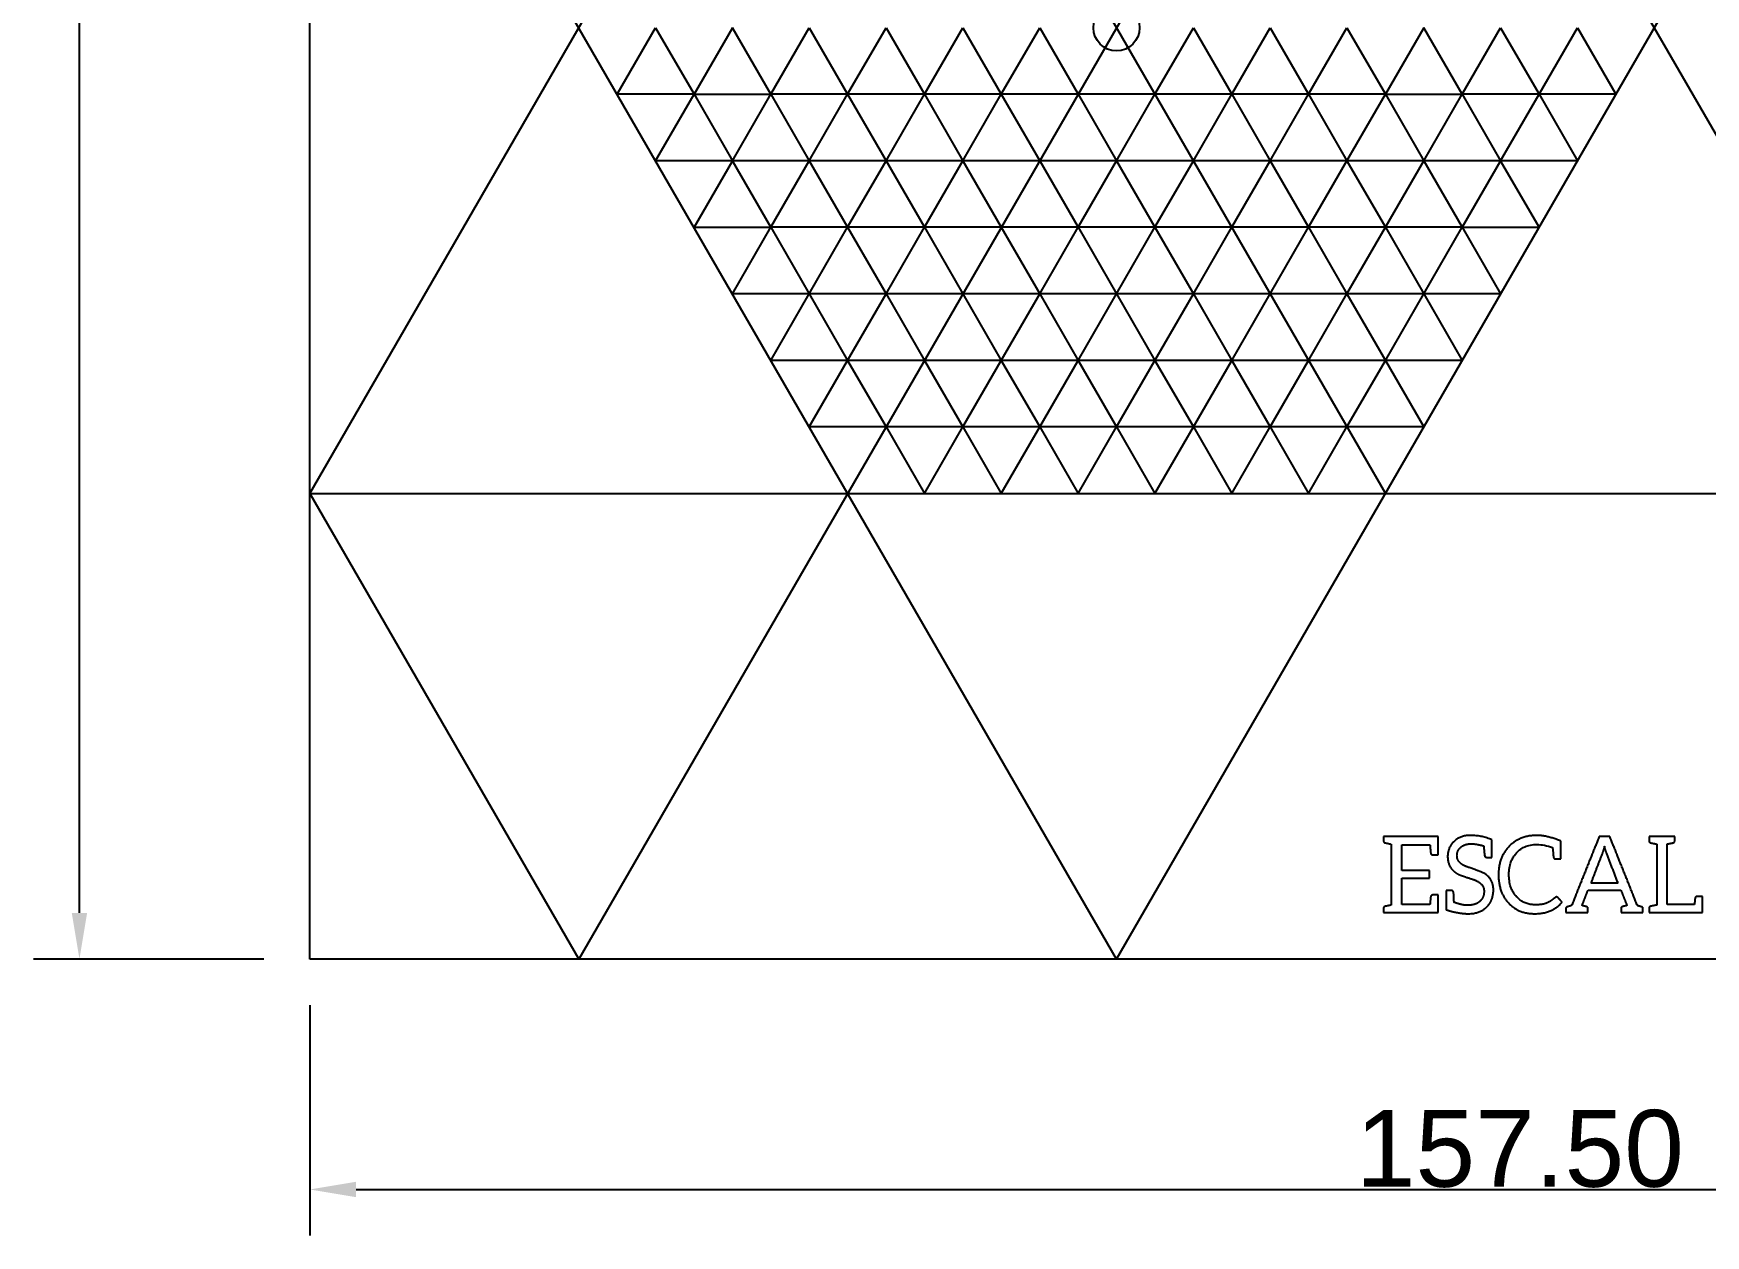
# Model space of a CAD drawing. Header units: millimetres. Extents: x 1 to 180, y 0 to 234.
# Drawn here: x 3.7 to 112.5, y 0 to 78.3 of the extents above; entities that cross this region are included whole.
import ezdxf

# ---------------------------------------------------------------- set-up
doc = ezdxf.new("R2010")
doc.units = ezdxf.units.MM
for name, color, linetype in [('CUT 1', 1, 'Continuous'), ('CUT 2', 15, 'Continuous'), ('ENGRAVE 1', 174, 'Continuous'), ('ENGRAVE 2', 3, 'Continuous')]:
    doc.layers.add(name, color=color, linetype=linetype)
doc.styles.add('Arial', font='arial.ttf')

msp = doc.modelspace()

# ---------------------------------------------------------------- linework, layer by layer
for p, q in [((6.66, 21), (6.66, 227.18)), ((18.66, 18), (3.66, 18)), ((21.66, 15), (21.66, 0)), ((24.66, 3), (176.16, 3))]:
    msp.add_line(p, q)
for points in [[(6.16, 21), (7.16, 21), (6.66, 18)], [(24.66, 3.5), (24.66, 2.5), (21.66, 3)]]:
    msp.add_solid(points)
at = {"layer": 'CUT 1'}
msp.add_circle((74.16, 78.62), 1.5, dxfattribs=at)
at = {"layer": 'CUT 2'}
msp.add_open_spline([(21.66, 18), (100.41, 18), (179.16, 18), (179.16, 124.09), (179.16, 230.18), (100.41, 230.18), (21.66, 230.18), (21.66, 124.09), (21.66, 18)], degree=2, knots=[0, 0, 0, 157.5, 157.5, 248.432668, 248.432668, 405.932668, 405.932668, 496.865336, 496.865336, 496.865336], dxfattribs=at)
at = {"layer": 'ENGRAVE 1'}
for p, q in [((41.66, 74.29), (44.16, 78.62)), ((44.16, 78.62), (46.66, 74.29)), ((49.16, 78.62), (46.66, 74.29)), ((51.66, 74.29), (49.16, 78.62)), ((51.66, 74.29), (54.16, 78.62)), ((54.16, 78.62), (56.66, 74.29)), ((56.66, 74.29), (59.16, 78.62)), ((59.16, 78.62), (61.66, 74.29)), ((61.66, 74.29), (64.16, 78.62)), ((64.16, 78.62), (66.66, 74.29)), ((66.66, 74.29), (69.16, 78.62)), ((69.16, 78.62), (71.66, 74.29)), ((76.66, 74.29), (79.16, 78.62)), ((79.16, 78.62), (81.66, 74.29)), ((81.66, 74.29), (84.16, 78.62)), ((84.16, 78.62), (86.66, 74.29)), ((86.66, 74.29), (89.16, 78.62)), ((89.16, 78.62), (91.66, 74.29)), ((94.16, 78.62), (91.66, 74.29)), ((96.66, 74.29), (94.16, 78.62)), ((96.66, 74.29), (99.16, 78.62)), ((99.16, 78.62), (101.66, 74.29)), ((101.66, 74.29), (104.16, 78.62)), ((104.16, 78.62), (106.66, 74.29)), ((46.66, 74.29), (41.66, 74.29)), ((44.16, 69.96), (46.66, 74.29)), ((46.66, 74.29), (51.66, 74.29)), ((46.66, 74.29), (49.16, 69.96)), ((49.16, 69.96), (51.66, 74.29)), ((56.66, 74.29), (51.66, 74.29)), ((51.66, 74.29), (54.16, 69.96)), ((54.16, 69.96), (56.66, 74.29)), ((61.66, 74.29), (56.66, 74.29)), ((56.66, 74.29), (59.16, 69.96)), ((59.16, 69.96), (61.66, 74.29)), ((61.66, 74.29), (64.16, 69.96)), ((66.66, 74.29), (61.66, 74.29)), ((64.16, 69.96), (66.66, 74.29)), ((71.66, 74.29), (66.66, 74.29)), ((66.66, 74.29), (69.16, 69.96)), ((76.66, 74.29), (71.66, 74.29)), ((71.66, 74.29), (74.16, 69.96)), ((74.16, 69.96), (76.66, 74.29)), ((81.66, 74.29), (76.66, 74.29)), ((79.16, 69.96), (81.66, 74.29)), ((81.66, 74.29), (84.16, 69.96)), ((86.66, 74.29), (81.66, 74.29)), ((84.16, 69.96), (86.66, 74.29)), ((91.66, 74.29), (86.66, 74.29)), ((86.66, 74.29), (89.16, 69.96)), ((89.16, 69.96), (91.66, 74.29)), ((91.66, 74.29), (96.66, 74.29)), ((91.66, 74.29), (94.16, 69.96)), ((94.16, 69.96), (96.66, 74.29)), ((101.66, 74.29), (96.66, 74.29)), ((96.66, 74.29), (99.16, 69.96)), ((99.16, 69.96), (101.66, 74.29)), ((101.66, 74.29), (104.16, 69.96)), ((106.66, 74.29), (101.66, 74.29)), ((49.16, 69.96), (44.16, 69.96)), ((49.16, 69.96), (46.66, 65.63)), ((54.16, 69.96), (49.16, 69.96)), ((51.66, 65.63), (49.16, 69.96)), ((51.66, 65.63), (54.16, 69.96)), ((59.16, 69.96), (54.16, 69.96)), ((54.16, 69.96), (56.66, 65.63)), ((56.66, 65.63), (59.16, 69.96)), ((64.16, 69.96), (59.16, 69.96)), ((59.16, 69.96), (61.66, 65.63)), ((61.66, 65.63), (64.16, 69.96)), ((64.16, 69.96), (66.66, 65.63)), ((69.16, 69.96), (64.16, 69.96)), ((74.16, 69.96), (69.16, 69.96)), ((69.16, 69.96), (71.66, 65.63)), ((71.66, 65.63), (74.16, 69.96)), ((74.16, 69.96), (76.66, 65.63)), ((79.16, 69.96), (74.16, 69.96)), ((76.66, 65.63), (79.16, 69.96)), ((84.16, 69.96), (79.16, 69.96)), ((81.66, 65.63), (84.16, 69.96)), ((84.16, 69.96), (86.66, 65.63)), ((89.16, 69.96), (84.16, 69.96)), ((86.66, 65.63), (89.16, 69.96)), ((89.16, 69.96), (91.66, 65.63)), ((94.16, 69.96), (89.16, 69.96)), ((91.66, 65.63), (94.16, 69.96)), ((94.16, 69.96), (96.66, 65.63)), ((99.16, 69.96), (94.16, 69.96)), ((99.16, 69.96), (96.66, 65.63)), ((104.16, 69.96), (99.16, 69.96)), ((101.66, 65.63), (99.16, 69.96)), ((46.66, 65.63), (51.66, 65.63)), ((49.16, 61.3), (51.66, 65.63)), ((51.66, 65.63), (54.16, 61.3)), ((56.66, 65.63), (51.66, 65.63)), ((54.16, 61.3), (56.66, 65.63)), ((61.66, 65.63), (56.66, 65.63)), ((56.66, 65.63), (59.16, 61.3)), ((59.16, 61.3), (61.66, 65.63)), ((66.66, 65.63), (61.66, 65.63)), ((61.66, 65.63), (64.16, 61.3)), ((71.66, 65.63), (66.66, 65.63)), ((66.66, 65.63), (69.16, 61.3)), ((69.16, 61.3), (71.66, 65.63)), ((76.66, 65.63), (71.66, 65.63)), ((71.66, 65.63), (74.16, 61.3)), ((74.16, 61.3), (76.66, 65.63)), ((76.66, 65.63), (79.16, 61.3)), ((81.66, 65.63), (76.66, 65.63)), ((79.16, 61.3), (81.66, 65.63)), ((86.66, 65.63), (81.66, 65.63)), ((84.16, 61.3), (86.66, 65.63)), ((86.66, 65.63), (89.16, 61.3)), ((91.66, 65.63), (86.66, 65.63)), ((89.16, 61.3), (91.66, 65.63)), ((96.66, 65.63), (91.66, 65.63)), ((91.66, 65.63), (94.16, 61.3)), ((94.16, 61.3), (96.66, 65.63)), ((96.66, 65.63), (99.16, 61.3)), ((96.66, 65.63), (101.66, 65.63)), ((54.16, 61.3), (49.16, 61.3)), ((51.66, 56.97), (54.16, 61.3)), ((54.16, 61.3), (56.66, 56.97)), ((59.16, 61.3), (54.16, 61.3)), ((56.66, 56.97), (59.16, 61.3)), ((64.16, 61.3), (59.16, 61.3)), ((59.16, 61.3), (61.66, 56.97)), ((64.16, 61.3), (66.66, 56.97)), ((69.16, 61.3), (64.16, 61.3)), ((66.66, 56.97), (69.16, 61.3)), ((74.16, 61.3), (69.16, 61.3)), ((69.16, 61.3), (71.66, 56.97)), ((71.66, 56.97), (74.16, 61.3)), ((79.16, 61.3), (74.16, 61.3)), ((74.16, 61.3), (76.66, 56.97)), ((76.66, 56.97), (79.16, 61.3)), ((84.16, 61.3), (79.16, 61.3)), ((79.16, 61.3), (81.66, 56.97)), ((81.66, 56.97), (84.16, 61.3)), ((89.16, 61.3), (84.16, 61.3)), ((86.66, 56.97), (89.16, 61.3)), ((89.16, 61.3), (91.66, 56.97)), ((94.16, 61.3), (89.16, 61.3)), ((91.66, 56.97), (94.16, 61.3)), ((99.16, 61.3), (94.16, 61.3)), ((94.16, 61.3), (96.66, 56.97)), ((56.66, 56.97), (51.66, 56.97)), ((54.16, 52.64), (56.66, 56.97)), ((56.66, 56.97), (59.16, 52.64)), ((61.66, 56.97), (56.66, 56.97)), ((61.66, 56.97), (64.16, 52.64)), ((66.66, 56.97), (61.66, 56.97)), ((64.16, 52.64), (66.66, 56.97)), ((71.66, 56.97), (66.66, 56.97)), ((66.66, 56.97), (69.16, 52.64)), ((69.16, 52.64), (71.66, 56.97)), ((71.66, 56.97), (74.16, 52.64)), ((76.66, 56.97), (71.66, 56.97)), ((74.16, 52.64), (76.66, 56.97)), ((76.66, 56.97), (79.16, 52.64)), ((81.66, 56.97), (76.66, 56.97)), ((79.16, 52.64), (81.66, 56.97)), ((81.66, 56.97), (84.16, 52.64)), ((86.66, 56.97), (81.66, 56.97)), ((84.16, 52.64), (86.66, 56.97)), ((91.66, 56.97), (86.66, 56.97)), ((89.16, 52.64), (91.66, 56.97)), ((91.66, 56.97), (94.16, 52.64)), ((96.66, 56.97), (91.66, 56.97)), ((59.16, 52.64), (54.16, 52.64)), ((59.16, 52.64), (61.66, 48.31)), ((64.16, 52.64), (59.16, 52.64)), ((61.66, 48.31), (64.16, 52.64)), ((69.16, 52.64), (64.16, 52.64)), ((64.16, 52.64), (66.66, 48.31)), ((66.66, 48.31), (69.16, 52.64)), ((69.16, 52.64), (71.66, 48.31)), ((74.16, 52.64), (69.16, 52.64)), ((71.66, 48.31), (74.16, 52.64)), ((79.16, 52.64), (74.16, 52.64)), ((74.16, 52.64), (76.66, 48.31)), ((76.66, 48.31), (79.16, 52.64)), ((79.16, 52.64), (81.66, 48.31)), ((84.16, 52.64), (79.16, 52.64)), ((81.66, 48.31), (84.16, 52.64)), ((89.16, 52.64), (84.16, 52.64)), ((84.16, 52.64), (86.66, 48.31)), ((86.66, 48.31), (89.16, 52.64)), ((94.16, 52.64), (89.16, 52.64))]:
    msp.add_line(p, q, dxfattribs=at)
at = {"layer": 'ENGRAVE 2'}
for p, q in [((21.66, 230.18), (126.66, 48.31)), ((21.66, 48.31), (179.16, 48.31))]:
    msp.add_line(p, q, dxfattribs=at)
for points in [[(21.66, 48.31), (126.66, 230.18)], [(161.66, 230.18), (39.16, 18)], [(74.16, 18), (179.16, 199.87)], [(21.66, 169.55), (91.66, 48.31)], [(74.16, 18), (21.66, 108.93)], [(21.66, 48.31), (39.16, 18)]]:
    msp.add_lwpolyline(points, dxfattribs=at)
for points, knots in [([(91.54, 25.98), (91.54, 25.83), (91.54, 25.69), (91.54, 25.58), (91.65, 25.56)], [0, 0, 0, 1, 1, 2, 2, 2]), ([(98.59, 25.77), (97.88, 26.05), (97.2, 26.05), (96.52, 26.05), (96.1, 25.63), (95.71, 25.24), (95.71, 24.68), (95.71, 24.08), (96.08, 23.75), (96.24, 23.6), (96.45, 23.5), (96.67, 23.41), (97.32, 23.2), (97.53, 23.13), (97.7, 23.03), (98.08, 22.81), (98.08, 22.42), (98.08, 22), (97.81, 21.76), (97.68, 21.63), (97.49, 21.57), (97.3, 21.5), (96.97, 21.5), (96.65, 21.5), (96.13, 21.69)], [10, 10, 10, 11, 11, 12, 12, 13, 13, 14, 14, 15, 15, 16, 16, 17, 17, 18, 18, 19, 19, 20, 20, 21, 21, 22, 22, 22]), ([(97.95, 23.64), (97.7, 23.75), (97.08, 23.96), (96.86, 24.04), (96.7, 24.13), (96.32, 24.35), (96.32, 24.72), (96.32, 25.06), (96.56, 25.27), (96.81, 25.5), (97.24, 25.5), (97.6, 25.5), (98.06, 25.36)], [0, 0, 0, 1, 1, 2, 2, 3, 3, 4, 4, 5, 5, 6, 6, 6]), ([(101.54, 26.05), (100.4, 26.05), (99.71, 25.33), (99.02, 24.62), (99.02, 23.49), (99.02, 22.36), (99.66, 21.66), (100.31, 20.95), (101.38, 20.95), (102.52, 20.95), (103.16, 21.7)], [0, 0, 0, 1, 1, 2, 2, 3, 3, 4, 4, 5, 5, 5]), ([(102.9, 21.99), (102.86, 22.04), (102.8, 22.04), (102.75, 22.04), (102.69, 21.98), (102.41, 21.74), (102.07, 21.61), (101.85, 21.53), (101.42, 21.53), (100.67, 21.53), (100.2, 22.05), (99.7, 22.59), (99.7, 23.49), (99.7, 24.39), (100.21, 24.93), (100.99, 25.77), (102.54, 25.27)], [6, 6, 6, 7, 7, 8, 8, 9, 9, 10, 10, 11, 11, 12, 12, 13, 13, 14, 14, 14]), ([(102.54, 25.27), (102.54, 25.23), (102.57, 24.96), (102.59, 24.68), (102.6, 24.64)], [14, 14, 14, 15, 15, 16, 16, 16]), ([(103.07, 24.52), (103.07, 24.91), (103.07, 25.3), (103.07, 25.49), (103.07, 25.69)], [18, 18, 18, 19, 19, 20, 20, 20]), ([(105.92, 25.34), (105.84, 25.04), (105.77, 24.87), (105.4, 23.92), (105.04, 22.96)], [-2, -2, -2, -1, -1, 0, 0, 0]), ([(110.49, 25.98), (110.24, 25.98), (109.99, 25.98), (109.99, 25.98), (109.99, 25.98), (109.65, 25.98), (109.32, 25.98), (109.07, 25.98), (108.82, 25.98)], [12, 12, 12, 13, 13, 14, 14, 15, 15, 16, 16, 16]), ([(108.82, 25.69), (108.82, 25.64), (108.85, 25.61), (108.88, 25.57), (108.92, 25.56), (108.99, 25.55), (109.14, 25.52), (109.3, 25.49), (109.32, 25.48)], [17, 17, 17, 18, 18, 19, 19, 20, 20, 21, 21, 21]), ([(109.99, 25.48), (110.01, 25.49), (110.17, 25.52), (110.32, 25.55), (110.38, 25.56), (110.43, 25.57), (110.46, 25.61), (110.49, 25.64), (110.49, 25.69)], [7, 7, 7, 8, 8, 9, 9, 10, 10, 11, 11, 11]), ([(94.61, 24.9), (94.63, 24.78), (94.76, 24.78), (94.92, 24.78), (95.09, 24.78)], [20, 20, 20, 21, 21, 22, 22, 22]), ([(98.12, 24.74), (98.14, 24.62), (98.26, 24.62), (98.43, 24.62), (98.59, 24.62)], [7, 7, 7, 8, 8, 9, 9, 9]), ([(102.6, 24.64), (102.62, 24.52), (102.74, 24.52), (102.91, 24.52), (103.07, 24.52)], [16, 16, 16, 17, 17, 18, 18, 18]), ([(98.27, 21.4), (98.69, 21.83), (98.69, 22.51), (98.69, 23.3), (97.96, 23.64)], [31, 31, 31, 32, 32, 33, 33, 33]), ([(95.09, 22.17), (94.92, 22.17), (94.76, 22.17), (94.63, 22.17), (94.61, 22.05)], [9, 9, 9, 10, 10, 11, 11, 11]), ([(96.09, 22.34), (96.07, 22.46), (95.95, 22.46), (95.78, 22.46), (95.62, 22.46)], [24, 24, 24, 25, 25, 26, 26, 26]), ([(111.82, 21.96), (111.81, 21.94), (111.8, 21.83), (111.79, 21.72), (111.78, 21.56)], [3, 3, 3, 4, 4, 5, 5, 5]), ([(111.96, 22.08), (111.91, 22.08), (111.87, 22.05), (111.83, 22.02), (111.82, 21.96)], [1, 1, 1, 2, 2, 3, 3, 3]), ([(92.04, 21.51), (91.85, 21.47), (91.65, 21.43), (91.54, 21.41), (91.54, 21.31), (91.54, 21.16), (91.54, 21.02)], [4, 4, 4, 5, 5, 6, 6, 7, 7, 7]), ([(95.81, 21.15), (96.01, 21.08), (96.37, 21.02), (96.73, 20.95), (97.05, 20.95), (97.82, 20.95), (98.27, 21.4)], [28, 28, 28, 29, 29, 30, 30, 31, 31, 31]), ([(103.5, 21.4), (103.41, 21.38), (103.41, 21.29), (103.41, 21.15), (103.41, 21.02)], [5, 5, 5, 6, 6, 7, 7, 7]), ([(104.84, 21.02), (104.84, 21.15), (104.84, 21.29), (104.84, 21.38), (104.74, 21.41)], [8, 8, 8, 9, 9, 10, 10, 10]), ([(107.09, 21.41), (107, 21.38), (107, 21.29), (107, 21.15), (107, 21.02)], [15, 15, 15, 16, 16, 17, 17, 17]), ([(108.42, 21.02), (108.42, 21.15), (108.42, 21.29), (108.42, 21.38), (108.33, 21.4)], [18, 18, 18, 19, 19, 20, 20, 20]), ([(109.32, 21.51), (109.3, 21.51), (109.14, 21.48), (108.99, 21.45), (108.92, 21.43), (108.88, 21.42), (108.85, 21.39), (108.82, 21.36), (108.82, 21.31)], [22, 22, 22, 23, 23, 24, 24, 25, 25, 26, 26, 26]), ([(108.82, 21.02), (109.07, 21.02), (109.32, 21.02), (110.7, 21.02), (112.07, 21.02), (112.11, 21.02), (112.14, 21.02), (112.22, 21.02), (112.3, 21.02)], [27, 27, 27, 28, 28, 29, 29, 30, 30, 31, 31, 31])]:
    msp.add_open_spline(points, degree=2, knots=knots, dxfattribs=at)
for points in [[(95.09, 25.98), (93.32, 25.98), (91.54, 25.98)], [(91.65, 25.56), (91.71, 25.55), (92.04, 25.48)], [(92.04, 25.48), (92.04, 23.5), (92.04, 21.51)], [(92.72, 25.43), (93.64, 25.43), (94.56, 25.43)], [(92.72, 23.77), (92.72, 24.6), (92.72, 25.43)], [(94.56, 25.43), (94.6, 24.93), (94.61, 24.9)], [(95.09, 24.78), (95.09, 25.38), (95.09, 25.98)], [(98.06, 25.36), (98.11, 24.76), (98.12, 24.74)], [(98.59, 24.62), (98.59, 25.19), (98.59, 25.77)], [(103.07, 25.69), (102.13, 26.05), (101.54, 26.05)], [(105.58, 25.98), (104.68, 23.73), (103.78, 21.48)], [(106.26, 25.98), (105.92, 25.98), (105.58, 25.98)], [(106.07, 24.87), (105.99, 25.06), (105.92, 25.34)], [(108.06, 21.48), (107.16, 23.73), (106.26, 25.98)], [(108.82, 25.98), (108.82, 25.83), (108.82, 25.69)], [(109.32, 25.48), (109.32, 23.5), (109.32, 21.51)], [(109.99, 21.56), (109.99, 23.52), (109.99, 25.48)], [(110.49, 25.69), (110.49, 25.83), (110.49, 25.98)], [(106.8, 22.96), (106.43, 23.92), (106.07, 24.87)], [(94.53, 23.77), (93.63, 23.77), (92.72, 23.77)], [(92.72, 23.26), (93.63, 23.26), (94.53, 23.26)], [(92.72, 21.56), (92.72, 22.41), (92.72, 23.26)], [(94.53, 23.26), (94.53, 23.51), (94.53, 23.77)], [(97.96, 23.64), (97.96, 23.64), (97.95, 23.64)], [(105.04, 22.96), (105.92, 22.96), (106.8, 22.96)], [(94.61, 22.05), (94.6, 22.03), (94.56, 21.56)], [(95.09, 21.02), (95.09, 21.59), (95.09, 22.17)], [(95.62, 22.46), (95.62, 21.84), (95.62, 21.21)], [(96.11, 22), (96.11, 22.3), (96.09, 22.34)], [(96.13, 21.69), (96.13, 21.7), (96.11, 22)], [(103.16, 21.7), (103.03, 21.85), (102.9, 21.99)], [(104.46, 21.48), (104.65, 21.98), (104.85, 22.48)], [(104.85, 22.48), (105.92, 22.48), (106.99, 22.48)], [(106.99, 22.48), (107.18, 21.98), (107.38, 21.48)], [(112.3, 22.08), (112.13, 22.08), (111.96, 22.08)], [(112.3, 21.02), (112.3, 21.55), (112.3, 22.08)], [(91.54, 21.02), (93.32, 21.02), (95.09, 21.02)], [(94.56, 21.56), (93.64, 21.56), (92.72, 21.56)], [(95.62, 21.21), (95.71, 21.18), (95.81, 21.15)], [(103.41, 21.02), (104.13, 21.02), (104.84, 21.02)], [(103.78, 21.48), (103.64, 21.44), (103.5, 21.4)], [(104.74, 21.41), (104.6, 21.45), (104.46, 21.48)], [(107, 21.02), (107.71, 21.02), (108.42, 21.02)], [(107.38, 21.48), (107.23, 21.45), (107.09, 21.41)], [(108.33, 21.4), (108.19, 21.44), (108.06, 21.48)], [(108.82, 21.31), (108.82, 21.16), (108.82, 21.02)], [(111.78, 21.56), (110.89, 21.56), (109.99, 21.56)]]:
    msp.add_open_spline(points, degree=2, dxfattribs=at)

# ---------------------------------------------------------------- texts
at = {"insert": (100.41, 5.64), "char_height": 5, "attachment_point": 5, "style": 'Arial'}
msp.add_mtext('\\A1;157.50', dxfattribs=at)

doc.saveas('drawing.dxf')
